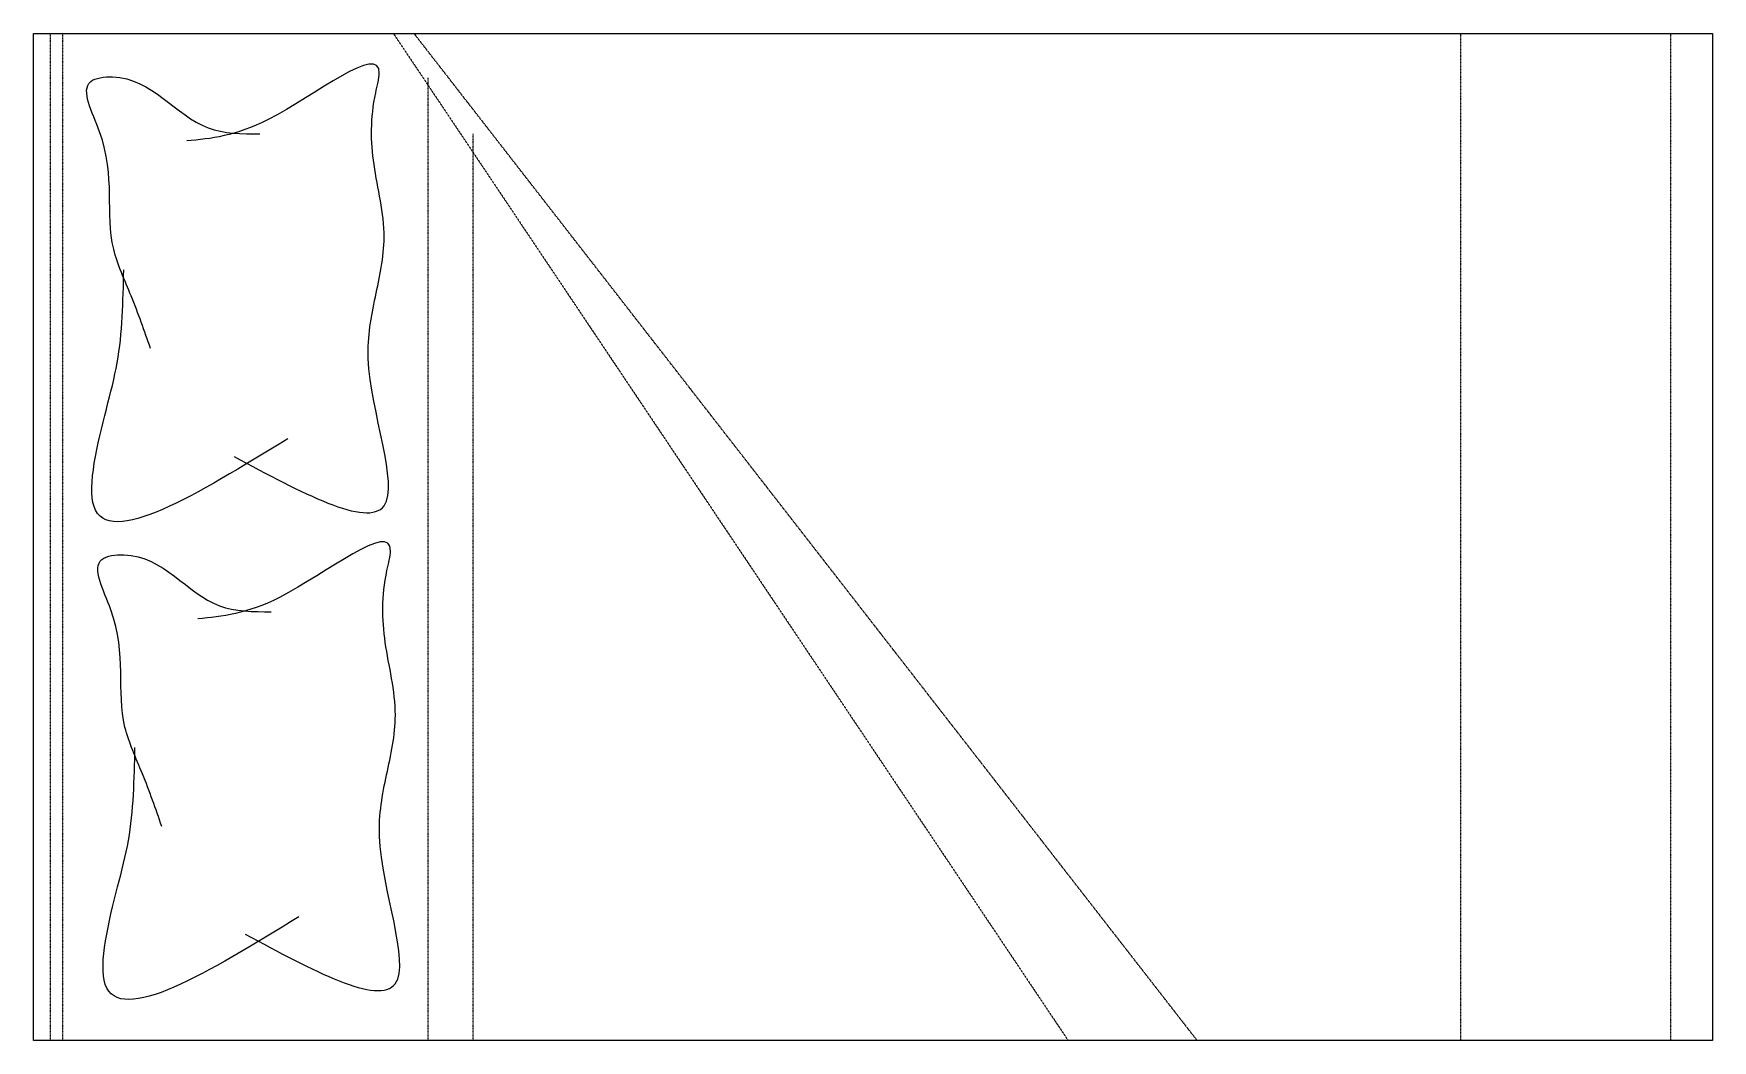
# Model space of a CAD drawing. Extents: x -15080 to 60298, y -30155 to 15485.
# Drawn here: x 10811 to 12811, y -17916 to -16716 of the extents above; entities that cross this region are included whole.
import ezdxf

# ---------------------------------------------------------------- set-up
doc = ezdxf.new("R2010")
doc.units = 0
doc.linetypes.add('HIDDEN2', pattern=[0.1875, 0.125, -0.0625])
doc.layers.get('0').update_dxf_attribs({"linetype": 'CONTINUOUS'})

# ---------------------------------------------------------------- blocks, each defined once
blk = doc.blocks.new('YQ_SBED_04')
at = {"linetype": 'CONTINUOUS', "ltscale": 1000}
for p, q in [((0, -600), (0, 600)), ((0, -600), (0, 600)), ((0, 600), (2000, 600)), ((2000, 600), (2000, -600)), ((2000, -600), (0, -600))]:
    blk.add_line(p, q, dxfattribs=at)
at = {"color": 58, "linetype": 'HIDDEN2'}
for p, q in [((20, -600), (20, 600)), ((20, -600), (20, 600)), ((453.2, 600), (1386, -600)), ((453.2, 600), (1386, -600)), ((1700, 600), (1700, -600)), ((1700, 600), (1700, -600)), ((1950, 600), (1950, -600)), ((1950, 600), (1950, -600)), ((470.2, -600), (470.2, 547.4)), ((470.2, -600), (470.2, 547.4))]:
    blk.add_line(p, q, dxfattribs=at)
at = {"color": 57, "linetype": 'HIDDEN2'}
for p, q in [((35, -600), (35, 600)), ((35, -600), (35, 600)), ((428.7, 600), (1232.4, -600)), ((428.7, 600), (1232.4, -600)), ((523.5, -600), (523.5, 480.5)), ((523.5, -600), (523.5, 480.5))]:
    blk.add_line(p, q, dxfattribs=at)
at = {"color": 57, "ltscale": 1000}
for points, knots in [([(238.8, 96), (318.4, 53.2), (472.6, -29.8), (386.9, 184.9), (406.5, 284.6), (424.2, 362.5), (401.9, 444), (401.1, 506.3), (425.5, 599.8), (281.5, 481.6), (211.3, 474.8), (182.4, 472)], [0, 0, 0, 0, 197.98522, 383.798459, 461.536852, 537.063609, 629.138715, 719.341985, 744.183766, 895.041347, 1000.692483, 1000.692483, 1000.692483, 1000.692483]), ([(238.8, 96), (318.4, 53.2), (472.6, -29.8), (386.9, 184.9), (406.5, 284.6), (424.2, 362.5), (401.9, 444), (401.1, 506.3), (425.5, 599.8), (281.5, 481.6), (211.3, 474.8), (182.4, 472)], [0, 0, 0, 0, 197.98522, 383.798459, 461.536852, 537.063609, 629.138715, 719.341985, 744.183766, 895.041347, 1000.692483, 1000.692483, 1000.692483, 1000.692483]), ([(139.3, 224.6), (132.1, 245.5), (118.4, 284.9), (79.3, 368.9), (104.1, 446.2), (49.1, 543.9), (136.2, 555.9), (182.1, 480.7), (248.2, 480.5), (269.7, 480.4)], [0, 0, 0, 0, 70.314327, 132.712823, 281.06886, 345.030234, 373.143701, 508.899423, 574.349148, 574.349148, 574.349148, 574.349148]), ([(139.3, 224.6), (132.1, 245.5), (118.4, 284.9), (79.3, 368.9), (104.1, 446.2), (49.1, 543.9), (136.2, 555.9), (182.1, 480.7), (248.2, 480.5), (269.7, 480.4)], [0, 0, 0, 0, 70.314327, 132.712823, 281.06886, 345.030234, 373.143701, 508.899423, 574.349148, 574.349148, 574.349148, 574.349148]), ([(302.7, 117), (195.9, 51.3), (38, -45.9), (82.2, 136.3), (105.5, 223.8), (106.6, 280.8), (107.4, 318.6)], [0, 0, 0, 0, 257.192142, 380.388355, 440.188761, 557.045341, 557.045341, 557.045341, 557.045341]), ([(302.7, 117), (195.9, 51.3), (38, -45.9), (82.2, 136.3), (105.5, 223.8), (106.6, 280.8), (107.4, 318.6)], [0, 0, 0, 0, 257.192142, 380.388355, 440.188761, 557.045341, 557.045341, 557.045341, 557.045341]), ([(252.2, -473.4), (331.8, -516.3), (486, -599.3), (400.3, -384.6), (419.9, -284.9), (437.6, -207), (415.3, -125.5), (414.5, -63.2), (438.9, 30.3), (294.9, -87.9), (224.7, -94.7), (195.8, -97.5)], [0, 0, 0, 0, 197.98522, 383.798459, 461.536852, 537.063609, 629.138715, 719.341985, 744.183766, 895.041347, 1000.692483, 1000.692483, 1000.692483, 1000.692483]), ([(252.2, -473.4), (331.8, -516.3), (486, -599.3), (400.3, -384.6), (419.9, -284.9), (437.6, -207), (415.3, -125.5), (414.5, -63.2), (438.9, 30.3), (294.9, -87.9), (224.7, -94.7), (195.8, -97.5)], [0, 0, 0, 0, 197.98522, 383.798459, 461.536852, 537.063609, 629.138715, 719.341985, 744.183766, 895.041347, 1000.692483, 1000.692483, 1000.692483, 1000.692483]), ([(152.7, -344.9), (145.5, -324), (131.8, -284.6), (92.7, -200.6), (117.5, -123.3), (62.5, -25.6), (149.6, -13.6), (195.5, -88.8), (261.6, -89), (283.1, -89.1)], [0, 0, 0, 0, 70.314327, 132.712823, 281.06886, 345.030234, 373.143701, 508.899423, 574.349148, 574.349148, 574.349148, 574.349148]), ([(152.7, -344.9), (145.5, -324), (131.8, -284.6), (92.7, -200.6), (117.5, -123.3), (62.5, -25.6), (149.6, -13.6), (195.5, -88.8), (261.6, -89), (283.1, -89.1)], [0, 0, 0, 0, 70.314327, 132.712823, 281.06886, 345.030234, 373.143701, 508.899423, 574.349148, 574.349148, 574.349148, 574.349148]), ([(316.1, -452.5), (209.3, -518.2), (51.4, -615.4), (95.6, -433.1), (118.9, -345.7), (120, -288.7), (120.7, -250.9)], [0, 0, 0, 0, 257.192142, 380.388355, 440.188761, 557.045341, 557.045341, 557.045341, 557.045341]), ([(316.1, -452.5), (209.3, -518.2), (51.4, -615.4), (95.6, -433.1), (118.9, -345.7), (120, -288.7), (120.7, -250.9)], [0, 0, 0, 0, 257.192142, 380.388355, 440.188761, 557.045341, 557.045341, 557.045341, 557.045341])]:
    blk.add_open_spline(points, degree=3, knots=knots, dxfattribs=at)

msp = doc.modelspace()

# ---------------------------------------------------------------- block references
msp.add_blockref('YQ_SBED_04', (10811.2, -17316))

doc.saveas('drawing.dxf')
